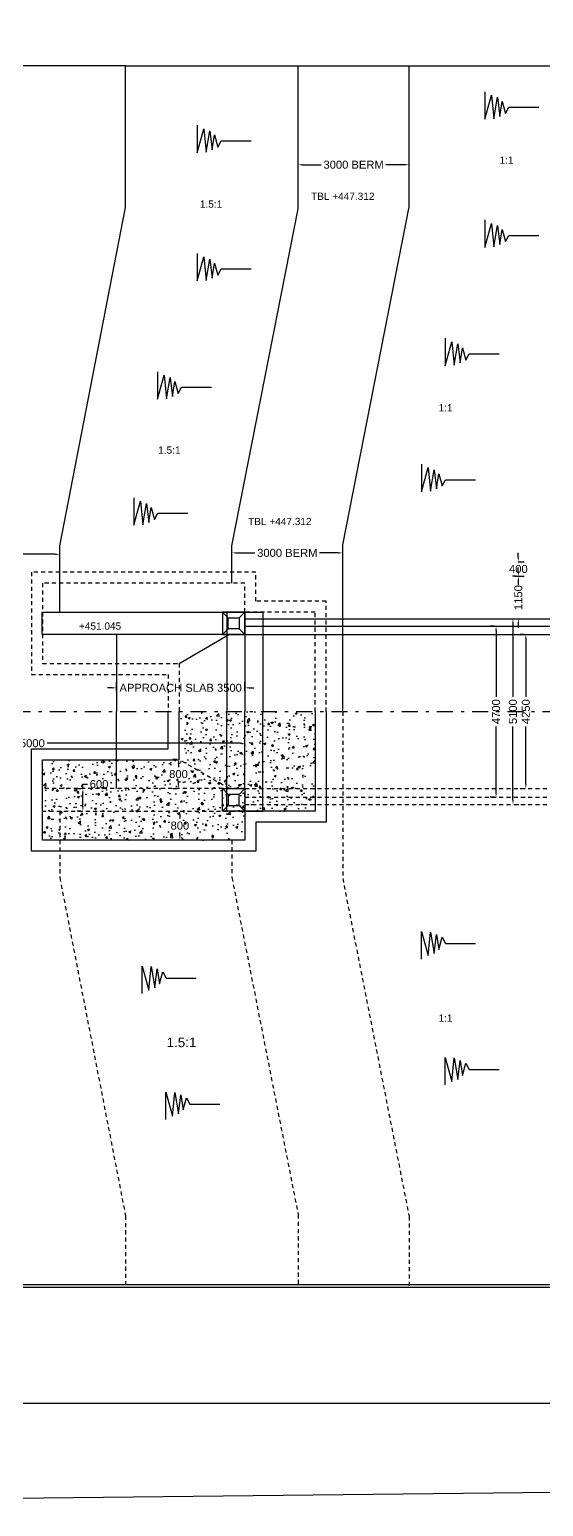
# Model space of a CAD drawing. Header units: metres. Extents: x 450 to 608, y 268 to 479.
# Drawn here: x 522.24 to 538.3, y 268.24 to 314.38 of the extents above; entities that cross this region are included whole.
import ezdxf

# ---------------------------------------------------------------- set-up
doc = ezdxf.new("R2010")
doc.units = ezdxf.units.M
doc.header["$MEASUREMENT"] = 0
doc.linetypes.add('DASHDOT', pattern=[1, 0.5, -0.25, 0, -0.25])
doc.linetypes.add('HIDDEN', pattern=[9.525, 6.35, -3.175])
for name, color, linetype in [('DIMENSION', 255, 'Continuous'), ('DRAWING', 7, 'Continuous'), ('HATCH', 7, 'Continuous'), ('TEXT', 255, 'Continuous')]:
    doc.layers.add(name, color=color, linetype=linetype)
doc.styles.get("Standard").update_dxf_attribs({"font": 'arial.ttf'})
doc.dimstyles.get("Standard").update_dxf_attribs({"dimtxt": 0.25, "dimasz": 0.14, "dimexe": 0.18, "dimexo": 0.0625, "dimgap": 0.09, "dimtad": 0, "dimtih": 1, "dimtoh": 1, "dimdec": 4, "dimzin": 0, "dimdsep": 46, "dimtxsty": 'Standard', "dimcen": 0.09, "dimadec": 0, "dimazin": 0, "dimtfac": 1, "dimtdec": 4, "dimtofl": 0, "dimtmove": 0, "dimatfit": 3, "dimfxl": 0, "dimtolj": 1, "dimtzin": 0, "dimarcsym": 0})
pattern_1 = [(50, (0, 0), (0.64553416, -0.05647692), [0.0675, -0.7425]), (355, (0, 0), (-0.1248762, 0.6769729), [0.054, -0.594]), (100.45144, (0.0538, -0.0047), (0.52065796, 0.620496), [0.0573662, -0.6310279]), (46.1842, (0, 0.18), (0.9605172, -0.1489674), [0.10125, -1.11375]), (96.63564, (0.08, 0.1676), (0.8411958, 0.8767067), [0.0860493, -0.9465424]), (351.18416, (0, 0.18), (0.8411958, 0.8767067), [0.081, -0.891]), (21, (0.09, 0.135), (0.53721635, -0.362357), [0.0675, -0.7425]), (326, (0.09, 0.135), (0.2189838, 0.65263504), [0.054, -0.594]), (71.45144, (0.13477, 0.1048), (0.75620014, 0.29027804), [0.0573662, -0.6310279]), (37.5, (0, 0), (0.01094387, 0.29960447), [0, -0.5868, 0, -0.603, 0, -0.59625]), (7.5, (0, 0), (0.23676258, 0.35497054), [0, -0.3438, 0, -0.5733, 0, -0.22725]), (327.5, (-0.2007, 0), (0.48044019, -0.020299385), [0, -0.225, 0, -0.702, 0, -0.9315]), (317.5, (-0.2907, 0), (0.52486755, 0.09009448), [0, -0.2925, 0, -0.4662, 0, -0.6615])]

# ---------------------------------------------------------------- blocks, each defined once
blk = doc.blocks.new('*D141')
at = {"layer": 'Defpoints', "color": 0, "ltscale": 0.02, "transparency": 16777216}
for p in [(530.632, 310.161), (534.097, 310.161), (534.097, 310.161)]:
    blk.add_point(p, dxfattribs=at)
at = {"layer": 'DIMENSION', "color": 0, "lineweight": -2, "ltscale": 0.02, "transparency": 16777216}
for p, q in [((530.632, 310.223), (530.632, 310.341)), ((530.772, 310.161), (531.354, 310.161)), ((533.957, 310.161), (533.375, 310.161)), ((534.097, 310.223), (534.097, 310.341))]:
    blk.add_line(p, q, dxfattribs=at)
at = {"layer": 'DIMENSION', "color": 0, "ltscale": 0.02, "transparency": 16777216}
for points in [[(530.772, 310.184), (530.772, 310.138), (530.632, 310.161)], [(533.957, 310.184), (533.957, 310.138), (534.097, 310.161)]]:
    blk.add_solid(points, dxfattribs=at)
at = {"layer": 'DIMENSION', "color": 0, "ltscale": 0.02, "transparency": 16777216, "insert": (532.365, 310.161), "char_height": 0.25, "attachment_point": 5}
blk.add_mtext('\\A1;3000 BERM', dxfattribs=at)
blk = doc.blocks.new('*D145')
at = {"layer": 'Defpoints', "color": 0, "ltscale": 0.02, "transparency": 16777216}
for p in [(528.562, 298.034), (532.023, 298.034), (532.023, 298.034)]:
    blk.add_point(p, dxfattribs=at)
at = {"layer": 'DIMENSION', "color": 0, "lineweight": -2, "ltscale": 0.02, "transparency": 16777216}
for p, q in [((528.562, 298.097), (528.562, 298.214)), ((532.023, 298.097), (532.023, 298.214)), ((528.702, 298.034), (529.282, 298.034)), ((531.883, 298.034), (531.304, 298.034))]:
    blk.add_line(p, q, dxfattribs=at)
at = {"layer": 'DIMENSION', "color": 0, "ltscale": 0.02, "transparency": 16777216}
for points in [[(528.702, 298.057), (528.702, 298.011), (528.562, 298.034)], [(531.883, 298.057), (531.883, 298.011), (532.023, 298.034)]]:
    blk.add_solid(points, dxfattribs=at)
at = {"layer": 'DIMENSION', "color": 0, "ltscale": 0.02, "transparency": 16777216, "insert": (530.293, 298.034), "char_height": 0.25, "attachment_point": 5}
blk.add_mtext('\\A1;3000 BERM ', dxfattribs=at)
blk = doc.blocks.new('*D146')
at = {"layer": 'Defpoints', "color": 0, "ltscale": 0.02, "transparency": 16777216}
for p in [(512.969, 297.99), (523.182, 297.99), (523.182, 297.99)]:
    blk.add_point(p, dxfattribs=at)
at = {"layer": 'DIMENSION', "color": 0, "lineweight": -2, "ltscale": 0.02, "transparency": 16777216}
for p, q in [((512.969, 298.052), (512.969, 298.17)), ((523.182, 298.052), (523.182, 298.17)), ((513.109, 297.99), (517.611, 297.99)), ((523.042, 297.99), (518.54, 297.99))]:
    blk.add_line(p, q, dxfattribs=at)
at = {"layer": 'DIMENSION', "color": 0, "ltscale": 0.02, "transparency": 16777216}
for points in [[(513.109, 298.013), (513.109, 297.967), (512.969, 297.99)], [(523.042, 298.013), (523.042, 297.967), (523.182, 297.99)]]:
    blk.add_solid(points, dxfattribs=at)
at = {"layer": 'DIMENSION', "color": 0, "ltscale": 0.02, "transparency": 16777216, "insert": (518.075, 297.99), "char_height": 0.25, "attachment_point": 5}
blk.add_mtext('\\A1;8925', dxfattribs=at)
blk = doc.blocks.new('*D147')
at = {"layer": 'Defpoints', "color": 0, "ltscale": 0.02, "transparency": 16777216}
for p in [(524.953, 293.656), (528.969, 293.818), (528.969, 293.656)]:
    blk.add_point(p, dxfattribs=at)
at = {"layer": 'DIMENSION', "color": 0, "lineweight": -2, "ltscale": 0.02, "transparency": 16777216}
for p, q in [((524.953, 293.718), (524.953, 293.998)), ((528.969, 293.718), (528.969, 293.998)), ((524.813, 293.818), (524.673, 293.818)), ((529.109, 293.818), (529.249, 293.818))]:
    blk.add_line(p, q, dxfattribs=at)
at = {"layer": 'DIMENSION', "color": 0, "ltscale": 0.02, "transparency": 16777216}
for points in [[(524.813, 293.842), (524.813, 293.795), (524.953, 293.818)], [(529.109, 293.842), (529.109, 293.795), (528.969, 293.818)]]:
    blk.add_solid(points, dxfattribs=at)
at = {"layer": 'DIMENSION', "color": 0, "ltscale": 0.02, "transparency": 16777216, "insert": (526.961, 293.818), "char_height": 0.25, "attachment_point": 5}
blk.add_mtext('\\A1;APPROACH SLAB 3500', dxfattribs=at)
blk = doc.blocks.new('*D148')
at = {"layer": 'Defpoints', "color": 0, "ltscale": 0.02, "transparency": 16777216}
for p in [(526.892, 291.578), (526.909, 291.578), (526.911, 290.668)]:
    blk.add_point(p, dxfattribs=at)
at = {"layer": 'DIMENSION', "color": 0, "lineweight": -2, "ltscale": 0.02, "transparency": 16777216}
for p, q in [((526.846, 291.578), (526.712, 291.578)), ((526.892, 291.438), (526.892, 291.341)), ((526.892, 290.808), (526.892, 290.906)), ((526.849, 290.668), (526.712, 290.668))]:
    blk.add_line(p, q, dxfattribs=at)
at = {"layer": 'DIMENSION', "color": 0, "ltscale": 0.02, "transparency": 16777216}
for points in [[(526.869, 291.438), (526.915, 291.438), (526.892, 291.578)], [(526.869, 290.808), (526.915, 290.808), (526.892, 290.668)]]:
    blk.add_solid(points, dxfattribs=at)
at = {"layer": 'DIMENSION', "color": 0, "ltscale": 0.02, "transparency": 16777216, "insert": (526.892, 291.123), "char_height": 0.25, "attachment_point": 5}
blk.add_mtext('\\A1;800', dxfattribs=at)
blk = doc.blocks.new('*D149')
at = {"layer": 'Defpoints', "color": 0, "ltscale": 0.02, "transparency": 16777216}
for p in [(523.905, 290.668), (523.905, 290.668), (523.905, 289.966)]:
    blk.add_point(p, dxfattribs=at)
at = {"layer": 'DIMENSION', "color": 0, "lineweight": -2, "ltscale": 0.02, "transparency": 16777216}
for p, q in [((523.905, 290.668), (523.905, 290.808)), ((523.905, 290.808), (524.045, 290.808)), ((523.842, 290.668), (523.725, 290.668)), ((523.905, 290.106), (523.905, 290.528)), ((523.842, 289.966), (523.725, 289.966))]:
    blk.add_line(p, q, dxfattribs=at)
at = {"layer": 'DIMENSION', "color": 0, "ltscale": 0.02, "transparency": 16777216}
for points in [[(523.881, 290.528), (523.928, 290.528), (523.905, 290.668)], [(523.881, 290.106), (523.928, 290.106), (523.905, 289.966)]]:
    blk.add_solid(points, dxfattribs=at)
at = {"layer": 'DIMENSION', "color": 0, "ltscale": 0.02, "transparency": 16777216, "insert": (524.411, 290.808), "char_height": 0.25, "attachment_point": 5}
blk.add_mtext('\\A1;600', dxfattribs=at)
blk = doc.blocks.new('*D150')
at = {"layer": 'Defpoints', "color": 0, "ltscale": 0.02, "transparency": 16777216}
for p in [(526.937, 289.966), (526.937, 289.966), (526.937, 289.063)]:
    blk.add_point(p, dxfattribs=at)
at = {"layer": 'DIMENSION', "color": 0, "lineweight": -2, "ltscale": 0.02, "transparency": 16777216}
for p, q in [((526.874, 289.966), (526.757, 289.966)), ((526.937, 289.826), (526.937, 289.732)), ((526.874, 289.063), (526.757, 289.063)), ((526.937, 289.203), (526.937, 289.297))]:
    blk.add_line(p, q, dxfattribs=at)
at = {"layer": 'DIMENSION', "color": 0, "ltscale": 0.02, "transparency": 16777216}
for points in [[(526.914, 289.826), (526.96, 289.826), (526.937, 289.966)], [(526.914, 289.203), (526.96, 289.203), (526.937, 289.063)]]:
    blk.add_solid(points, dxfattribs=at)
at = {"layer": 'DIMENSION', "color": 0, "ltscale": 0.02, "transparency": 16777216, "insert": (526.937, 289.514), "char_height": 0.25, "attachment_point": 5}
blk.add_mtext('\\A1;800', dxfattribs=at)
blk = doc.blocks.new('*D153')
at = {"layer": 'Defpoints', "color": 0, "ltscale": 0.02, "transparency": 16777216}
for p in [(511.802, 292.087), (511.802, 292.087), (528.969, 292.087)]:
    blk.add_point(p, dxfattribs=at)
at = {"layer": 'DIMENSION', "color": 0, "lineweight": -2, "ltscale": 0.02, "transparency": 16777216}
for p, q in [((511.802, 292.149), (511.802, 292.267)), ((511.942, 292.087), (517.983, 292.087)), ((528.829, 292.087), (522.789, 292.087)), ((528.969, 292.149), (528.969, 292.267))]:
    blk.add_line(p, q, dxfattribs=at)
at = {"layer": 'DIMENSION', "color": 0, "ltscale": 0.02, "transparency": 16777216}
for points in [[(511.942, 292.11), (511.942, 292.064), (511.802, 292.087)], [(528.829, 292.11), (528.829, 292.064), (528.969, 292.087)]]:
    blk.add_solid(points, dxfattribs=at)
at = {"layer": 'DIMENSION', "color": 0, "ltscale": 0.02, "transparency": 16777216, "insert": (520.386, 292.087), "char_height": 0.25, "attachment_point": 5}
blk.add_mtext('\\A1;STRIGHT APPROACH 15000', dxfattribs=at)
blk = doc.blocks.new('*D154')
at = {"layer": 'Defpoints', "color": 0, "ltscale": 0.02, "transparency": 16777216}
for p in [(536.816, 295.748), (536.816, 295.748), (536.816, 290.401)]:
    blk.add_point(p, dxfattribs=at)
at = {"layer": 'DIMENSION', "color": 0, "lineweight": -2, "ltscale": 0.02, "transparency": 16777216}
for p, q in [((536.754, 295.748), (536.636, 295.748)), ((536.816, 295.608), (536.816, 293.542)), ((536.816, 290.541), (536.816, 292.606)), ((536.754, 290.401), (536.636, 290.401))]:
    blk.add_line(p, q, dxfattribs=at)
at = {"layer": 'DIMENSION', "color": 0, "ltscale": 0.02, "transparency": 16777216}
for points in [[(536.793, 295.608), (536.839, 295.608), (536.816, 295.748)], [(536.793, 290.541), (536.839, 290.541), (536.816, 290.401)]]:
    blk.add_solid(points, dxfattribs=at)
at = {"layer": 'DIMENSION', "color": 0, "ltscale": 0.02, "transparency": 16777216, "insert": (536.816, 293.074), "char_height": 0.25, "attachment_point": 5, "rotation": 90}
blk.add_mtext('\\A1;4700', dxfattribs=at)
blk = doc.blocks.new('*D155')
at = {"layer": 'Defpoints', "color": 0, "ltscale": 0.02, "transparency": 16777216}
for p in [(537.323, 295.974), (537.344, 295.974), (537.323, 290.175)]:
    blk.add_point(p, dxfattribs=at)
at = {"layer": 'DIMENSION', "color": 0, "lineweight": -2, "ltscale": 0.02, "transparency": 16777216}
for p, q in [((537.344, 295.834), (537.344, 293.537)), ((537.386, 295.974), (537.524, 295.974)), ((537.344, 290.315), (537.344, 292.611)), ((537.386, 290.175), (537.524, 290.175))]:
    blk.add_line(p, q, dxfattribs=at)
at = {"layer": 'DIMENSION', "color": 0, "ltscale": 0.02, "transparency": 16777216}
for points in [[(537.32, 295.834), (537.367, 295.834), (537.344, 295.974)], [(537.32, 290.315), (537.367, 290.315), (537.344, 290.175)]]:
    blk.add_solid(points, dxfattribs=at)
at = {"layer": 'DIMENSION', "color": 0, "ltscale": 0.02, "transparency": 16777216, "insert": (537.344, 293.074), "char_height": 0.25, "attachment_point": 5, "rotation": 90}
blk.add_mtext('\\A1;5100', dxfattribs=at)
blk = doc.blocks.new('*D156')
at = {"layer": 'Defpoints', "color": 0, "ltscale": 0.02, "transparency": 16777216}
for p in [(537.747, 295.48), (537.747, 295.48), (537.747, 290.668)]:
    blk.add_point(p, dxfattribs=at)
at = {"layer": 'DIMENSION', "color": 0, "lineweight": -2, "ltscale": 0.02, "transparency": 16777216}
for p, q in [((537.685, 295.48), (537.567, 295.48)), ((537.747, 295.34), (537.747, 293.542)), ((537.747, 290.808), (537.747, 292.606)), ((537.685, 290.668), (537.567, 290.668))]:
    blk.add_line(p, q, dxfattribs=at)
at = {"layer": 'DIMENSION', "color": 0, "ltscale": 0.02, "transparency": 16777216}
for points in [[(537.724, 295.34), (537.771, 295.34), (537.747, 295.48)], [(537.724, 290.808), (537.771, 290.808), (537.747, 290.668)]]:
    blk.add_solid(points, dxfattribs=at)
at = {"layer": 'DIMENSION', "color": 0, "ltscale": 0.02, "transparency": 16777216, "insert": (537.747, 293.074), "char_height": 0.25, "attachment_point": 5, "rotation": 90}
blk.add_mtext('\\A1;4250', dxfattribs=at)
blk = doc.blocks.new('*D157')
at = {"layer": 'Defpoints', "color": 0, "ltscale": 0.02, "transparency": 16777216}
for p in [(537.337, 297.303), (537.512, 297.303), (537.323, 295.974)]:
    blk.add_point(p, dxfattribs=at)
at = {"layer": 'DIMENSION', "color": 0, "lineweight": -2, "ltscale": 0.02, "transparency": 16777216}
for p, q in [((537.4, 297.303), (537.692, 297.303)), ((537.512, 297.443), (537.512, 297.583)), ((537.386, 295.974), (537.692, 295.974)), ((537.512, 295.834), (537.512, 295.694))]:
    blk.add_line(p, q, dxfattribs=at)
at = {"layer": 'DIMENSION', "color": 0, "ltscale": 0.02, "transparency": 16777216}
for points in [[(537.489, 297.443), (537.536, 297.443), (537.512, 297.303)], [(537.489, 295.834), (537.536, 295.834), (537.512, 295.974)]]:
    blk.add_solid(points, dxfattribs=at)
at = {"layer": 'DIMENSION', "color": 0, "ltscale": 0.02, "transparency": 16777216, "insert": (537.512, 296.638), "char_height": 0.25, "attachment_point": 5, "rotation": 90}
blk.add_mtext('\\A1;1150', dxfattribs=at)
blk = doc.blocks.new('*D158')
at = {"layer": 'Defpoints', "color": 0, "ltscale": 0.02, "transparency": 16777216}
for p in [(537.441, 297.759), (537.512, 297.759), (537.512, 297.303)]:
    blk.add_point(p, dxfattribs=at)
at = {"layer": 'DIMENSION', "color": 0, "lineweight": -2, "ltscale": 0.02, "transparency": 16777216}
for p, q in [((537.503, 297.759), (537.692, 297.759)), ((537.512, 297.899), (537.512, 298.039)), ((537.45, 297.303), (537.332, 297.303)), ((537.512, 297.163), (537.512, 297.023))]:
    blk.add_line(p, q, dxfattribs=at)
at = {"layer": 'DIMENSION', "color": 0, "ltscale": 0.02, "transparency": 16777216}
for points in [[(537.489, 297.899), (537.536, 297.899), (537.512, 297.759)], [(537.489, 297.163), (537.536, 297.163), (537.512, 297.303)]]:
    blk.add_solid(points, dxfattribs=at)
at = {"layer": 'DIMENSION', "color": 0, "ltscale": 0.02, "transparency": 16777216, "insert": (537.512, 297.531), "char_height": 0.25, "attachment_point": 5}
blk.add_mtext('\\A1;400', dxfattribs=at)

msp = doc.modelspace()

# ---------------------------------------------------------------- hatches: boundary and pattern name
at = {"layer": 'HATCH', "ltscale": 0.02}
h = msp.add_hatch(dxfattribs=at)
h.set_pattern_fill('AR-CONC', color=256, scale=0.09)
h.set_pattern_definition(pattern_1)
h.paths.add_polyline_path([(581.44054, 322.20102), (581.36782, 322.768, -0.06386683), (581.3641, 322.79706), (581.20845, 324.01059, -0.06386683), (581.20473, 324.03965), (581.04908, 325.25318, -0.06386683), (581.04536, 325.28224), (580.94889, 326.0344), (579.63792, 326.0344), (579.14903, 322.09739), (579.14903, 320.06883), (580.28305, 320.06883), (580.28305, 320.56586), (580.42704, 319.66335), (580.42704, 320.09498), (581.44054, 320.09498)])
h.paths.add_polyline_path([(581.44054, 319.99879), (580.43398, 319.99879), (580.43398, 319.56716), (580.28999, 320.46967), (580.28999, 319.97264), (579.14903, 319.97264), (579.14903, 314.34399), (581.44054, 314.34399)])
h.paths.add_polyline_path([(579.14903, 319.97264), (578.88519, 319.97264), (578.18625, 314.34399), (579.14903, 314.34399)])
h.paths.add_polyline_path([(582.16468, 316.55506, -0.06386683), (582.16095, 316.58411), (582.00531, 317.79765, -0.06386683), (582.00158, 317.8267), (581.84593, 319.04024, -0.06386683), (581.84221, 319.06929), (581.72299, 319.99879), (581.44054, 319.99879), (581.44054, 314.34399), (582.44826, 314.34399), (582.32405, 315.31247, -0.06386683), (582.32032, 315.34153)])
h.paths.add_polyline_path([(583.87049, 314.34399), (576.76147, 314.34399), (576.76147, 312.97125), (583.87049, 312.97125)])
h.paths.add_polyline_path([(578.58913, 317.58841, -0.94006051), (578.35974, 317.6026, -1), (578.59001, 317.6026, -0.03089568), (578.58913, 317.58841), (578.74828, 318.87009, -0.94006051), (578.51889, 318.88428, -1), (578.74916, 318.88428, -0.03089568), (578.74828, 318.87009), (578.88519, 319.97264), (578.39631, 319.97264), (577.69737, 314.34399), (578.18625, 314.34399), (578.27082, 315.02506, -0.94006051), (578.04143, 315.03925, -1), (578.2717, 315.03925, -0.03089568), (578.27082, 315.02506), (578.42997, 316.30674, -0.94006051), (578.20058, 316.32092, -1), (578.43085, 316.32092, -0.03089568), (578.42997, 316.30674)])
h.paths.add_polyline_path([(579.14903, 322.62047, -0.51522495), (578.99635, 322.72931, -0.51522495), (579.14903, 322.83815), (579.14903, 326.0344), (578.40825, 320.06883), (578.73135, 320.06883, -0.25639233), (578.67804, 320.16596, -1), (578.90831, 320.16596, -0.03089568), (578.90743, 320.15177), (579.06659, 321.43345, -0.94006051), (578.8372, 321.44763, -1), (579.06747, 321.44763, -0.03089568), (579.06659, 321.43345), (579.14903, 322.09739)])
h.paths.add_polyline_path([(579.63792, 326.0344), (579.14903, 326.0344), (579.1555, 324.01099, -1), (579.38577, 324.01099, -0.03089568), (579.38489, 323.9968), (579.54405, 325.27848, -0.94006051), (579.31466, 325.29267, -1), (579.54493, 325.29267, -0.03089568), (579.54405, 325.27848)], flags=17)
h.paths.add_polyline_path([(581.44054, 326.0344), (580.94889, 326.0344), (581.04536, 325.28224, -1), (581.27562, 325.28224, -0.87993454), (581.04908, 325.25318), (581.20473, 324.03965, -1), (581.43499, 324.03965)], flags=17)
h.paths.add_polyline_path([(581.44499, 326.0344), (581.44054, 326.0344), (581.44054, 322.9055, -0.5185459), (581.59437, 322.79706, -0.5185459), (581.44054, 322.68862), (581.44054, 322.20102), (581.52347, 321.55447, -1), (581.75374, 321.55447, -0.87993454), (581.52719, 321.52541), (581.68284, 320.31188, -1), (581.91311, 320.31188, -0.87993454), (581.68656, 320.28283), (581.71066, 320.09498), (582.20677, 320.09498)])
h.paths.add_polyline_path([(582.2191, 319.99879), (581.72299, 319.99879), (581.84221, 319.06929, -1), (582.07248, 319.06929, -0.87993454), (581.84593, 319.04024), (582.00158, 317.8267, -1), (582.23185, 317.8267, -0.87993454), (582.00531, 317.79765), (582.16095, 316.58411, -1), (582.39122, 316.58411, -0.87993454), (582.16468, 316.55506), (582.32032, 315.34153, -1), (582.55059, 315.34153, -0.87993454), (582.32405, 315.31247), (582.44826, 314.34399), (582.94437, 314.34399)])
h.paths.add_polyline_path([(581.71066, 320.09498), (581.44054, 320.09498), (581.44054, 319.99879), (581.72299, 319.99879)])
h.paths.add_polyline_path([(579.14903, 320.06883), (578.89714, 320.06883), (578.88519, 319.97264), (579.14903, 319.97264)])
h.paths.add_polyline_path([(517.07447, 319.90525), (507.19194, 319.90525), (507.19194, 318.48031), (517.07447, 318.48031)])
h.paths.add_polyline_path([(511.11514, 327.28782), (508.28112, 319.90525), (511.11514, 319.90525)], flags=17)
h.paths.add_polyline_path([(513.4218, 328.34044), (511.51922, 328.34044), (511.11514, 327.28782), (511.11514, 319.90525), (513.4218, 319.90525)])
h.paths.add_polyline_path([(513.4218, 328.34044), (513.4218, 319.90525), (516.39117, 319.90525)])
h.paths.add_polyline_path([(509.88812, 324.63154, -1), (510.08515, 324.63154, -0.0918906), (510.0786, 324.59624), (510.48265, 325.64879, -0.8313615), (510.2922, 325.68416, -1), (510.48922, 325.68416, -0.0918906), (510.48268, 325.64886), (510.88672, 326.70138, -0.83123493), (510.69628, 326.73678, -1), (510.8933, 326.73678, -0.0918906), (510.88676, 326.70148), (511.11514, 327.2933), (511.11514, 327.73751, -0.13958997), (511.10036, 327.7894, -0.13958997), (511.11514, 327.84129), (511.11514, 328.34044), (507.87704, 319.90525), (508.28112, 319.90525), (508.46228, 320.38576, -0.83168533), (508.27181, 320.42106, -1), (508.46883, 320.42106, -0.0918906), (508.46228, 320.38576), (508.86635, 321.43834, -0.83153287), (508.67589, 321.47368, -1), (508.87291, 321.47368, -0.0918906), (508.86636, 321.43838), (509.27043, 322.49096, -0.83150962), (509.07996, 322.5263, -1), (509.27699, 322.5263, -0.0918906), (509.27044, 322.491), (509.6745, 323.54357, -0.83147801), (509.48404, 323.57892, -1), (509.68107, 323.57892, -0.0918906), (509.67452, 323.54362), (510.07858, 324.59618, -0.83143253)])
h.paths.add_polyline_path([(511.51922, 328.34044), (511.11514, 328.34044), (511.11514, 327.84129, -0.7550172), (511.29738, 327.7894, -0.0918906), (511.29084, 327.7541)])
h.paths.add_polyline_path([(511.29084, 327.7541, -0.62010438), (511.11514, 327.73751), (511.11514, 327.28782)])
h.paths.add_polyline_path([(579.6701, 318.23056), (581.29201, 318.23189), (581.29152, 318.82623), (579.66961, 318.82491)], flags=24)
h.paths.add_polyline_path([(579.32828, 313.42245), (580.95018, 313.42378), (580.9497, 314.01812), (579.32779, 314.01679)], flags=24)
h = msp.add_hatch(dxfattribs=at)
h.set_pattern_fill('AR-CONC', color=256, scale=0.09)
h.set_pattern_definition(pattern_1)
h.paths.add_polyline_path([(522.64456, 291.56779), (522.64456, 290.6685), (524.9533, 290.6685), (524.9533, 291.56779)])
h.paths.add_polyline_path([(522.64456, 290.6685), (522.64456, 289.96559), (528.26878, 289.96559), (528.26878, 290.6685)])
h.paths.add_polyline_path([(523.18167, 289.96559), (522.64456, 289.96559), (522.64456, 289.06277), (523.18167, 289.06277)])
h.paths.add_polyline_path([(523.18167, 289.96559), (523.18167, 289.06277), (528.96555, 289.06277), (528.96555, 289.96559), (528.26878, 289.96559)])
h.paths.add_polyline_path([(528.40074, 290.6685), (528.40074, 290.71651), (526.91241, 291.57643), (526.91241, 291.56779), (524.9533, 291.56779), (524.9533, 290.6685)])
h.paths.add_polyline_path([(528.40074, 293.07428), (526.91241, 293.07428), (526.91241, 291.57643), (528.40074, 290.71651)])
h.paths.add_polyline_path([(528.96919, 293.07428), (528.40074, 293.07428), (528.40074, 290.71651), (528.48384, 290.6685), (528.96919, 290.6685)])
h.paths.add_polyline_path([(528.96919, 290.6685), (529.53134, 290.6685), (529.53134, 293.07428), (528.96919, 293.07428)])
h.paths.add_polyline_path([(531.16442, 293.07428), (529.53134, 293.07428), (529.53134, 290.6685), (531.16442, 290.6685)])
h.paths.add_polyline_path([(531.16442, 290.40074), (531.16442, 290.6685), (529.53134, 290.6685), (529.53134, 290.40074)])
h.paths.add_polyline_path([(529.53134, 290.40074), (529.53134, 290.17474), (531.16442, 290.17474), (531.16442, 290.40074)])
h.paths.add_polyline_path([(529.53134, 290.17474), (529.53134, 289.96744), (531.16442, 289.96744), (531.16442, 290.17474)])
h.paths.add_polyline_path([(528.96919, 290.17474), (528.96919, 289.96744), (529.53134, 289.96744), (529.53134, 290.17474)])
h.paths.add_polyline_path([(529.53134, 290.17474), (529.53134, 290.40074), (528.96919, 290.40074), (528.96919, 290.17474)])
h.paths.add_polyline_path([(528.96919, 290.6685), (528.96919, 290.40074), (529.53134, 290.40074), (529.53134, 290.6685)])
h.paths.add_polyline_path([(528.79091, 290.48641), (528.44186, 290.48641), (528.44186, 290.14294), (528.79091, 290.14294)])
h.paths.add_polyline_path([(528.40074, 290.52967), (528.26878, 290.6685), (528.26878, 289.96559), (528.40074, 290.10081)])
h.paths.add_polyline_path([(528.79091, 290.48641), (528.96919, 290.6685), (528.40074, 290.6685), (528.40074, 290.52967), (528.44186, 290.48641)])
h.paths.add_polyline_path([(528.96555, 289.96559), (528.96555, 289.96921), (528.79091, 290.14294), (528.44186, 290.14294), (528.40074, 290.10081), (528.40074, 289.96559)])
h.paths.add_polyline_path([(528.96919, 290.6685), (528.79091, 290.48641), (528.79091, 290.14294), (528.96734, 289.96744), (528.96919, 289.96744)])

# ---------------------------------------------------------------- linework, layer by layer
at = {"ltscale": 0.02}
msp.add_lwpolyline([(607.8957, 269.45396), (499.25064, 268.24329), (498.38651, 345.78987), (607.03157, 347.00054)], close=True, dxfattribs=at)
at = {"layer": 'DRAWING', "ltscale": 0.02}
for points in [[(525.23938, 313.25431), (514.11701, 313.25431)], [(523.18167, 296.18297), (523.18167, 298.2574), (525.23938, 308.82337), (525.23938, 313.25431), (530.63182, 313.25431)], [(528.5622, 297.08578), (528.5622, 298.25805), (530.63182, 308.78452), (530.63182, 313.25431), (534.09724, 313.25431)], [(532.02323, 293.07428), (532.02323, 298.28343), (534.09724, 308.84121), (534.09724, 313.25431), (540.49127, 313.25431)], [(536.46826, 312.44236), (536.46826, 311.58578), (536.67529, 312.3357), (536.74966, 311.59871), (536.86612, 312.26782), (536.93407, 311.67304), (537.00844, 312.14173), (537.11519, 311.76355), (537.2187, 311.96074), (538.1568, 311.96074)], [(527.47838, 311.39303), (527.47838, 310.53644), (527.6854, 311.28637), (527.75977, 310.54937), (527.87624, 311.21848), (527.94419, 310.6237), (528.01855, 311.0924), (528.1253, 310.71421), (528.22882, 310.9114), (529.16691, 310.9114)], [(536.46826, 308.4366), (536.46826, 307.58002), (536.67529, 308.32994), (536.74966, 307.59294), (536.86612, 308.26206), (536.93407, 307.66727), (537.00844, 308.13597), (537.11519, 307.75778), (537.2187, 307.95498), (538.1568, 307.95498)], [(527.47838, 307.38726), (527.47838, 306.53068), (527.6854, 307.2806), (527.75977, 306.5436), (527.87624, 307.21272), (527.94419, 306.61794), (528.01855, 307.08663), (528.1253, 306.70845), (528.22882, 306.90564), (529.16691, 306.90564)], [(535.22709, 304.73789), (535.22709, 303.88131), (535.43412, 304.63123), (535.50849, 303.89423), (535.62495, 304.56335), (535.6929, 303.96857), (535.76727, 304.43726), (535.87402, 304.05908), (535.97753, 304.25627), (536.91563, 304.25627)], [(526.23721, 303.68856), (526.23721, 302.83197), (526.44423, 303.58189), (526.5186, 302.8449), (526.63507, 303.51401), (526.70301, 302.91923), (526.77738, 303.38793), (526.88413, 303.00974), (526.98765, 303.20693), (527.92574, 303.20693)], [(534.48782, 300.80358), (534.48782, 299.947), (534.69484, 300.69692), (534.76921, 299.95993), (534.88568, 300.62904), (534.95362, 300.03426), (535.02799, 300.50295), (535.13474, 300.12477), (535.23825, 300.32196), (536.17635, 300.32196)], [(525.49793, 299.75425), (525.49793, 298.89766), (525.70495, 299.64759), (525.77932, 298.91059), (525.89579, 299.5797), (525.96374, 298.98492), (526.0381, 299.45362), (526.14486, 299.07543), (526.24837, 299.27262), (527.18646, 299.27262)], [(528.44186, 296.00562), (528.26878, 296.18297)], [(528.40074, 296.18297), (528.40074, 293.07428)], [(528.79091, 296.00562), (528.96919, 296.18297)], [(528.96919, 296.18297), (529.53134, 296.18297), (529.53134, 293.07428)], [(528.96919, 295.97381), (545.92986, 295.97381)], [(524.9533, 295.48006), (524.9533, 293.07428)], [(528.48384, 295.48006), (526.90883, 294.57006)], [(528.44186, 295.66214), (528.26878, 295.48006)], [(528.79091, 295.66214), (528.96919, 295.48006)], [(528.96919, 295.74781), (545.92986, 295.74781)], [(528.96919, 295.48006), (528.96919, 293.07428)], [(528.96919, 295.48006), (545.92986, 295.48006)], [(531.51012, 293.07428), (531.51012, 289.62174), (529.31125, 289.62174), (529.31125, 288.71707), (522.29886, 288.71707), (522.29886, 291.91349), (526.56671, 291.91349), (526.56671, 293.07428)], [(531.16442, 293.07428), (531.16442, 289.96744), (528.96555, 289.96744), (528.96555, 289.06277), (522.64456, 289.06277), (522.64456, 291.56779), (526.91241, 291.56779), (526.91241, 293.07428)], [(524.9533, 290.6685), (524.9533, 293.07428)], [(528.40074, 289.96559), (528.40074, 293.07428)], [(528.96919, 290.6685), (528.96919, 293.07428)], [(528.96919, 289.96559), (529.53134, 289.96559), (529.53134, 293.07428)], [(528.44186, 290.48641), (528.26878, 290.6685)], [(528.79091, 290.48641), (528.96919, 290.6685)], [(528.44186, 290.14294), (528.26878, 289.96559)], [(528.79091, 290.14294), (528.96919, 289.96559)], [(534.48782, 285.34497), (534.48782, 286.20156), (534.69484, 285.45163), (534.76921, 286.18863), (534.88568, 285.51951), (534.95362, 286.1143), (535.02799, 285.6456), (535.13474, 286.02379), (535.23825, 285.8266), (536.17635, 285.8266)], [(525.76041, 284.26939), (525.76041, 285.12597), (525.96744, 284.37605), (526.0418, 285.11304), (526.15827, 284.44393), (526.22622, 285.03871), (526.30059, 284.57002), (526.40734, 284.9482), (526.51085, 284.75101), (527.44894, 284.75101)], [(535.22709, 281.41066), (535.22709, 282.26725), (535.43412, 281.51732), (535.50849, 282.25432), (535.62495, 281.58521), (535.6929, 282.17999), (535.76727, 281.71129), (535.87402, 282.08948), (535.97753, 281.89229), (536.91563, 281.89229)], [(526.49969, 280.33508), (526.49969, 281.19166), (526.70672, 280.44174), (526.78108, 281.17874), (526.89755, 280.50962), (526.9655, 281.1044), (527.03987, 280.63571), (527.14662, 281.01389), (527.25013, 280.8167), (528.18822, 280.8167)], [(514.73786, 275.17456), (546.24358, 275.17456)], [(514.73786, 275.09841), (546.24144, 275.09841)]]:
    msp.add_lwpolyline(points, dxfattribs=at)
at = {"layer": 'DRAWING', "linetype": 'HIDDEN', "ltscale": 0.02}
for points in [[(531.51012, 293.07428), (531.51012, 296.52682), (529.31125, 296.52682), (529.31125, 297.43148), (522.29886, 297.43148), (522.29886, 294.23506), (526.56671, 294.23506), (526.56671, 293.07428)], [(531.16442, 293.07428), (531.16442, 296.18112), (528.96555, 296.18112), (528.96555, 297.08578), (522.64456, 297.08578), (522.64456, 294.58076), (526.91241, 294.58076), (526.91241, 293.07428)], [(532.02323, 293.07428), (532.02323, 287.86513), (534.09724, 277.30735), (534.09724, 275.09841)], [(528.48384, 290.6685), (526.90883, 291.5785)], [(528.96919, 290.6685), (545.92986, 290.6685)], [(528.96919, 290.40074), (545.92986, 290.40074)], [(523.18167, 289.96559), (523.18167, 287.89116), (525.23938, 277.32518), (525.23938, 275.09841)], [(528.96919, 290.17474), (545.92986, 290.17474)], [(528.5622, 289.06277), (528.5622, 287.89051), (530.63182, 277.36404), (530.63182, 275.09841)]]:
    msp.add_lwpolyline(points, dxfattribs=at)
at = {"layer": 'DRAWING', "ltscale": 0.02}
for points in [[(528.96919, 295.48006), (522.63398, 295.48006), (522.63398, 296.18297), (528.96919, 296.18297)], [(528.96919, 296.18297), (528.26878, 296.18297), (528.26878, 295.48006), (528.96919, 295.48006)], [(528.44186, 296.00562), (528.79091, 296.00562), (528.79091, 295.66214), (528.44186, 295.66214)], [(528.96919, 289.96559), (528.26878, 289.96559), (528.26878, 290.6685), (528.96919, 290.6685)], [(528.44186, 290.14294), (528.79091, 290.14294), (528.79091, 290.48641), (528.44186, 290.48641)]]:
    msp.add_lwpolyline(points, close=True, dxfattribs=at)
at = {"layer": 'DRAWING', "linetype": 'DASHDOT'}
msp.add_lwpolyline([(507.4705, 293.07428), (584.24059, 293.07428)], dxfattribs=at)
at = {"layer": 'DRAWING', "linetype": 'HIDDEN', "ltscale": 0.02}
msp.add_lwpolyline([(528.96919, 290.6685), (522.63398, 290.6685), (522.63398, 289.96559), (528.96919, 289.96559)], close=True, dxfattribs=at)
at = {"layer": 'TEXT', "ltscale": 0.02}
msp.add_lwpolyline([(500.58522, 344.72169), (605.1961, 344.72169), (605.1961, 271.46101), (500.58522, 271.46101)], close=True, dxfattribs=at)

# ---------------------------------------------------------------- texts
at = {"layer": 'TEXT'}
for s, height, p in [('1:1', 0.225, (536.92607, 310.19267)), ('TBL +447.312', 0.225, (531.03451, 309.06279)), ('1.5:1', 0.225, (527.56105, 308.81876)), ('1:1', 0.225, (535.01843, 302.45773)), ('1.5:1', 0.225, (526.25858, 301.13349)), ('TBL +447.312', 0.225, (529.06817, 298.90357)), ('  +451.045', 0.225, (523.60761, 295.6357)), ('1:1', 0.225, (535.01843, 283.3896)), ('1.5:1', 0.3, (526.52106, 282.59403))]:
    msp.add_text(s, height=height, dxfattribs=at).set_placement(p)

# ---------------------------------------------------------------- dimensions: what is measured, and where the dimension line sits
at = {"layer": 'DIMENSION', "ltscale": 0.02}
for base, p1, p2, text, picture, middle in [((534.09724, 310.16088), (530.63182, 310.16088), (534.09724, 310.16088), '3000 BERM', '*D141', (532.36453, 310.16088)), ((523.18167, 297.98997), (512.96918, 297.98997), (523.18167, 297.98997), '8925', '*D146', (518.07542, 297.98997)), ((532.02323, 298.03403), (528.5622, 298.03403), (532.02323, 298.03403), '3000 BERM ', '*D145', (530.29271, 298.03403)), ((528.96919, 293.81847), (524.9533, 293.65579), (528.96919, 293.65579), 'APPROACH SLAB 3500', '*D147', (526.96125, 293.81847)), ((511.80231, 292.08684), (528.96919, 292.08684), (511.80231, 292.08684), 'STRIGHT APPROACH 15000', '*D153', (520.38575, 292.08684))]:
    dim = msp.add_linear_dim(base=base, p1=p1, p2=p2, text=text, dimstyle='Standard', dxfattribs=at)
    dim.commit()
    dim.dimension.update_dxf_attribs({"geometry": picture, "text_midpoint": middle})
for base, p1, p2, text, picture, middle in [((537.51241, 297.75898), (537.51241, 297.30257), (537.441, 297.75898), '400', '*D158', (537.51241, 297.53077)), ((526.89206, 291.5785), (526.9112, 290.6685), (526.90883, 291.5785), '800', '*D148', (526.89206, 291.1235)), ((523.90464, 290.6685), (523.90464, 289.96559), (523.90464, 290.6685), '600', '*D149', (524.41107, 290.8085)), ((526.93699, 289.96559), (526.93699, 289.06277), (526.93699, 289.96559), '800', '*D150', (526.93699, 289.51418))]:
    dim = msp.add_linear_dim(base=base, p1=p1, p2=p2, angle=90, text=text, dimstyle='Standard', dxfattribs=at)
    dim.commit()
    dim.dimension.update_dxf_attribs({"geometry": picture, "text_midpoint": middle})
for base, p1, p2, text, picture, middle in [((537.51241, 297.30257), (537.32308, 295.97381), (537.33719, 297.30257), '1150', '*D157', (537.51241, 296.63819)), ((537.34379, 295.97381), (537.32308, 290.17474), (537.32308, 295.97381), '5100', '*D155', (537.34379, 293.07428)), ((536.81616, 295.74781), (536.81616, 290.40074), (536.81616, 295.74781), '4700', '*D154', (536.81616, 293.07428)), ((537.74726, 295.48006), (537.74726, 290.6685), (537.74726, 295.48006), '4250', '*D156', (537.74726, 293.07428))]:
    dim = msp.add_linear_dim(base=base, p1=p1, p2=p2, angle=90, text=text, dimstyle='Standard', dxfattribs=at)
    dim.commit()
    dim.dimension.update_dxf_attribs({"geometry": picture, "text_midpoint": middle, "text_rotation": 90})

doc.saveas('drawing.dxf')
